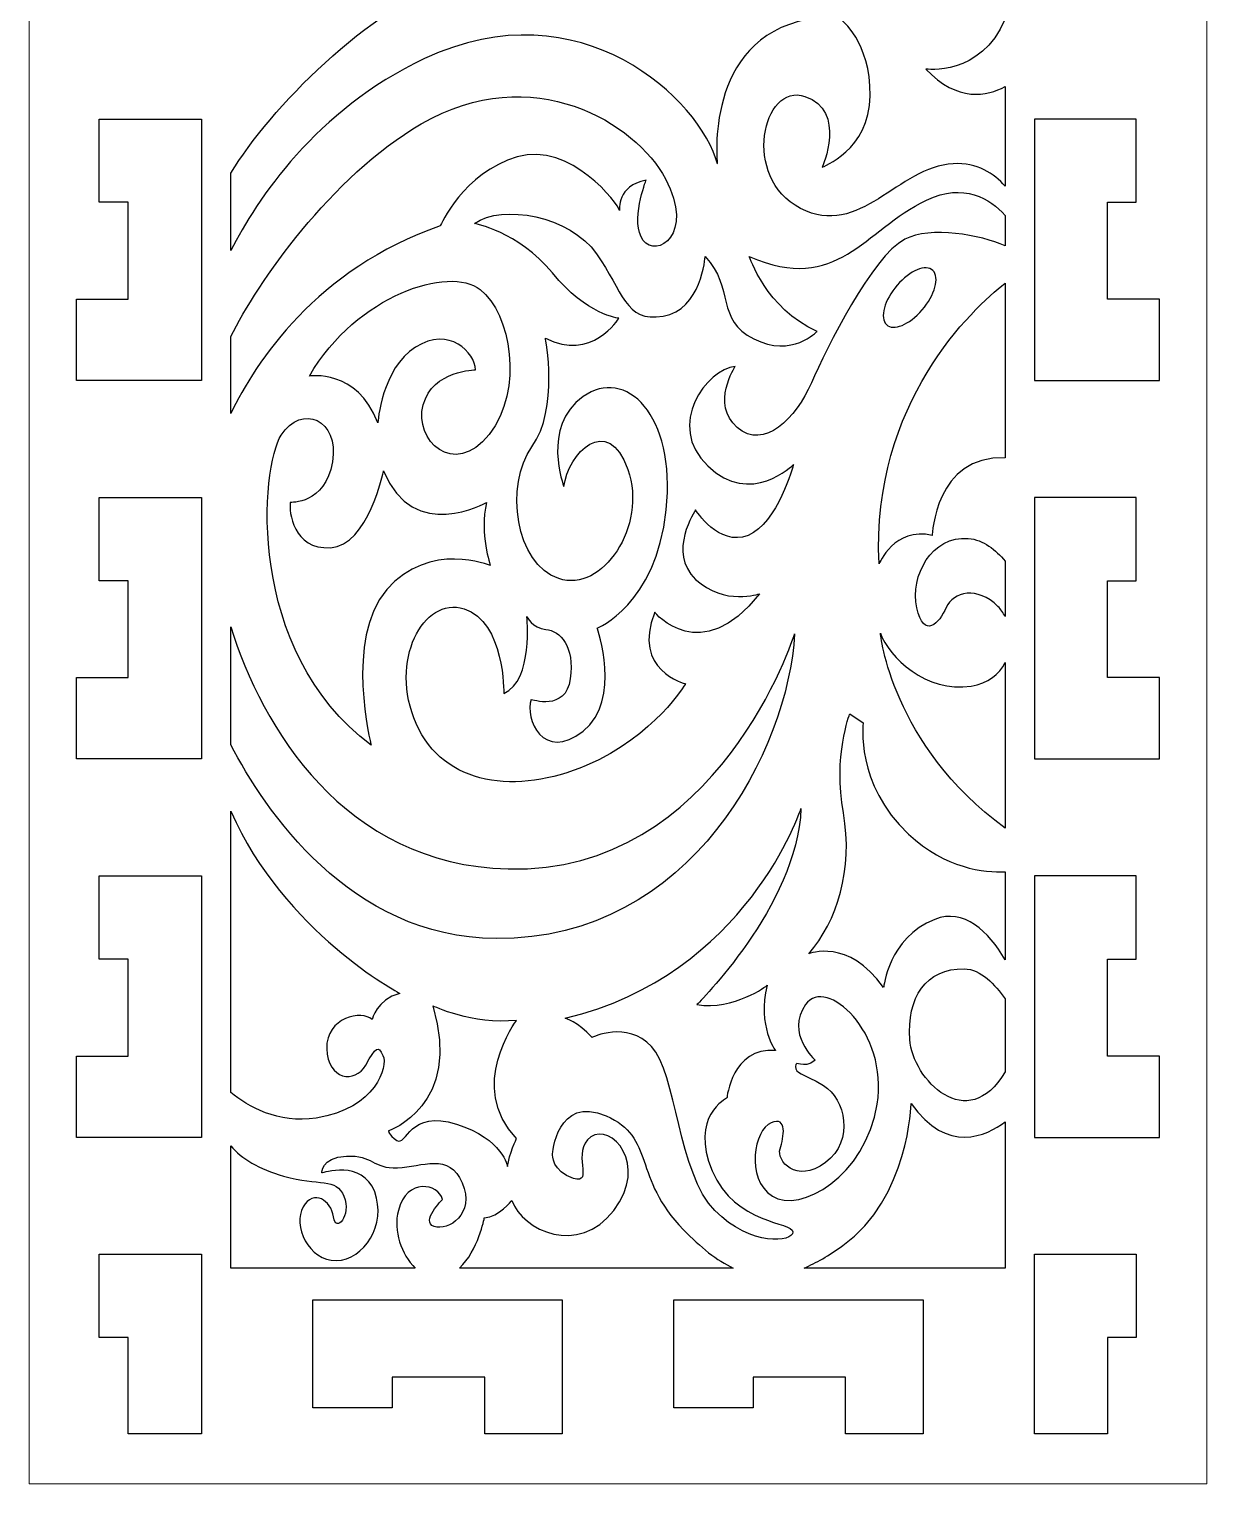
# Model space of a CAD drawing. Header units: millimetres. Extents: x 30.3 to 92.8, y 78.4 to 138.4.
# Drawn here: x 51.78 to 71.41, y 78.43 to 102.67 of the extents above; entities that cross this region are included whole.
import ezdxf

# ---------------------------------------------------------------- set-up
doc = ezdxf.new("R2010")
doc.units = ezdxf.units.MM
doc.header["$MEASUREMENT"] = 0
doc.layers.add('layer 1', color=7, linetype='Continuous')

msp = doc.modelspace()

# ---------------------------------------------------------------- linework, layer by layer
at = {"layer": 'layer 1', "color": 7, "lineweight": 9}
msp.add_open_spline([(51.7772, 138.4261), (51.7772, 138.4261), (71.407, 138.4261), (71.407, 138.4261), (71.407, 138.4261), (71.407, 138.4261), (71.407, 78.4265), (71.407, 78.4265), (71.407, 78.4265), (71.407, 78.4265), (51.7772, 78.4265), (51.7772, 78.4265), (51.7772, 78.4265), (51.7772, 78.4265), (51.7772, 138.4261), (51.7772, 138.4261)], degree=3, knots=[0, 0, 0, 0, 0.2, 0.2, 0.2, 0.2, 0.4, 0.4, 0.4, 0.4, 0.6, 0.6, 0.6, 0.6, 1, 1, 1, 1], dxfattribs=at)
at = {"layer": 'layer 1', "color": 250}
for points, knots in [([(55.1403, 98.9843), (55.5688, 99.8217), (56.5496, 101.3283), (58.3668, 102.1808), (58.3668, 102.1808), (60.9779, 103.4058), (62.9709, 101.4825), (63.248, 100.4292), (63.248, 100.4292), (63.248, 100.4292), (63.0135, 102.5014), (64.7508, 102.8334), (64.7508, 102.8334), (64.7508, 102.8334), (63.1308, 104.2416), (62.3421, 105.2147), (62.3421, 105.2147), (61.5534, 106.1879), (60.4877, 106.4398), (59.1235, 105.5925), (59.1235, 105.5925), (57.7593, 104.7453), (56.6402, 102.9136), (56.6402, 102.9136), (56.6402, 102.9136), (56.6402, 102.9136), (58.3135, 104.5965), (60.3278, 104.5965), (60.3278, 104.5965), (62.3421, 104.5965), (63.3866, 103.3143), (63.3866, 103.3143), (63.3866, 103.3143), (63.3866, 103.3143), (62.8537, 102.7876), (62.1929, 103.1082), (62.1929, 103.1082), (61.5321, 103.4287), (60.7115, 104.2187), (58.9423, 103.5661), (58.9423, 103.5661), (57.4017, 102.9979), (55.7968, 101.3534), (55.1403, 100.2726), (55.1403, 100.2726), (55.1403, 100.2726), (55.1403, 98.9843), (55.1403, 98.9843)], [0, 0, 0, 0, 0.0769231, 0.0769231, 0.0769231, 0.0769231, 0.1538462, 0.1538462, 0.1538462, 0.1538462, 0.2307692, 0.2307692, 0.2307692, 0.2307692, 0.3076923, 0.3076923, 0.3076923, 0.3076923, 0.3846154, 0.3846154, 0.3846154, 0.3846154, 0.4615385, 0.4615385, 0.4615385, 0.4615385, 0.5384615, 0.5384615, 0.5384615, 0.5384615, 0.6153846, 0.6153846, 0.6153846, 0.6153846, 0.6923077, 0.6923077, 0.6923077, 0.6923077, 0.7692308, 0.7692308, 0.7692308, 0.7692308, 0.8461538, 0.8461538, 0.8461538, 0.8461538, 1, 1, 1, 1]), ([(68.0439, 104.5326), (67.8423, 104.7572), (67.5045, 104.9751), (67.0955, 104.6194), (67.0955, 104.6194), (67.0955, 104.6194), (66.9036, 103.1769), (65.305, 102.8334), (65.305, 102.8334), (65.305, 102.8334), (65.8059, 102.4671), (65.7952, 101.5626), (65.7952, 101.5626), (65.7846, 100.6582), (64.9959, 100.3719), (64.9959, 100.3719), (64.9959, 100.3719), (64.9959, 100.3719), (65.4115, 101.3107), (64.7081, 101.5512), (64.7081, 101.5512), (64.0047, 101.7916), (63.6423, 100.2002), (64.6335, 99.685), (64.6335, 99.685), (65.6247, 99.1698), (66.2535, 100.3834), (67.1807, 100.4292), (67.1807, 100.4292), (67.5811, 100.449), (67.8582, 100.2681), (68.0439, 100.0562), (68.0439, 100.0562), (68.0439, 100.0562), (68.0439, 101.7145), (68.0439, 101.7145), (68.0439, 101.7145), (67.7489, 101.5561), (67.2522, 101.446), (66.7212, 102.0071), (66.7212, 102.0071), (66.7212, 102.0071), (67.6364, 101.8737), (68.0439, 102.8427), (68.0439, 102.8427), (68.0439, 102.8427), (68.0439, 104.5326), (68.0439, 104.5326)], [0, 0, 0, 0, 0.0769231, 0.0769231, 0.0769231, 0.0769231, 0.1538462, 0.1538462, 0.1538462, 0.1538462, 0.2307692, 0.2307692, 0.2307692, 0.2307692, 0.3076923, 0.3076923, 0.3076923, 0.3076923, 0.3846154, 0.3846154, 0.3846154, 0.3846154, 0.4615385, 0.4615385, 0.4615385, 0.4615385, 0.5384615, 0.5384615, 0.5384615, 0.5384615, 0.6153846, 0.6153846, 0.6153846, 0.6153846, 0.6923077, 0.6923077, 0.6923077, 0.6923077, 0.7692308, 0.7692308, 0.7692308, 0.7692308, 0.8461538, 0.8461538, 0.8461538, 0.8461538, 1, 1, 1, 1]), ([(55.1403, 96.2683), (55.5544, 97.1207), (56.5641, 98.681), (58.63, 99.3937), (58.63, 99.3937), (58.63, 99.3937), (59.0169, 100.2804), (59.9121, 100.5437), (59.9121, 100.5437), (60.8074, 100.807), (61.6067, 99.7423), (61.6174, 99.6507), (61.6174, 99.6507), (61.6174, 99.6507), (61.575, 100.0728), (62.0598, 100.1529), (62.0598, 100.1529), (62.0598, 100.1529), (61.7881, 99.4548), (62.0118, 99.1515), (62.0118, 99.1515), (62.2356, 98.8482), (62.875, 99.25), (62.3847, 100.1773), (62.3847, 100.1773), (61.8945, 101.1047), (60.1679, 102.1694), (58.3135, 101.0932), (58.3135, 101.0932), (56.8016, 100.2158), (55.5803, 98.4331), (55.1403, 97.5501), (55.1403, 97.5501), (55.1403, 97.5501), (55.1403, 96.2683), (55.1403, 96.2683)], [0, 0, 0, 0, 0.1, 0.1, 0.1, 0.1, 0.2, 0.2, 0.2, 0.2, 0.3, 0.3, 0.3, 0.3, 0.4, 0.4, 0.4, 0.4, 0.5, 0.5, 0.5, 0.5, 0.6, 0.6, 0.6, 0.6, 0.7, 0.7, 0.7, 0.7, 0.8, 0.8, 0.8, 0.8, 1, 1, 1, 1]), ([(52.5687, 96.8148), (52.5687, 96.8148), (54.6487, 96.8148), (54.6487, 96.8148), (54.6487, 96.8148), (54.6487, 96.8148), (54.6487, 101.1747), (54.6487, 101.1747), (54.6487, 101.1747), (54.6487, 101.1747), (52.9473, 101.1747), (52.9473, 101.1747), (52.9473, 101.1747), (52.9473, 101.1747), (52.9473, 99.7862), (52.9473, 99.7862), (52.9473, 99.7862), (52.9473, 99.7862), (53.4269, 99.7862), (53.4269, 99.7862), (53.4269, 99.7862), (53.4269, 99.7862), (53.4269, 98.1701), (53.4269, 98.1701), (53.4269, 98.1701), (53.4269, 98.1701), (52.5687, 98.1701), (52.5687, 98.1701), (52.5687, 98.1701), (52.5687, 98.1701), (52.5687, 96.8148), (52.5687, 96.8148)], [0, 0, 0, 0, 0.1111111, 0.1111111, 0.1111111, 0.1111111, 0.2222222, 0.2222222, 0.2222222, 0.2222222, 0.3333333, 0.3333333, 0.3333333, 0.3333333, 0.4444444, 0.4444444, 0.4444444, 0.4444444, 0.5555556, 0.5555556, 0.5555556, 0.5555556, 0.6666667, 0.6666667, 0.6666667, 0.6666667, 0.7777778, 0.7777778, 0.7777778, 0.7777778, 1, 1, 1, 1]), ([(70.6155, 96.8148), (70.6155, 96.8148), (68.5354, 96.8148), (68.5354, 96.8148), (68.5354, 96.8148), (68.5354, 96.8148), (68.5354, 101.1747), (68.5354, 101.1747), (68.5354, 101.1747), (68.5354, 101.1747), (70.2289, 101.1747), (70.2289, 101.1747), (70.2289, 101.1747), (70.2289, 101.1747), (70.2289, 99.7862), (70.2289, 99.7862), (70.2289, 99.7862), (70.2289, 99.7862), (69.7493, 99.7862), (69.7493, 99.7862), (69.7493, 99.7862), (69.7493, 99.7862), (69.7493, 98.1701), (69.7493, 98.1701), (69.7493, 98.1701), (69.7493, 98.1701), (70.6155, 98.1701), (70.6155, 98.1701), (70.6155, 98.1701), (70.6155, 98.1701), (70.6155, 96.8148), (70.6155, 96.8148)], [0, 0, 0, 0, 0.1111111, 0.1111111, 0.1111111, 0.1111111, 0.2222222, 0.2222222, 0.2222222, 0.2222222, 0.3333333, 0.3333333, 0.3333333, 0.3333333, 0.4444444, 0.4444444, 0.4444444, 0.4444444, 0.5555556, 0.5555556, 0.5555556, 0.5555556, 0.6666667, 0.6666667, 0.6666667, 0.6666667, 0.7777778, 0.7777778, 0.7777778, 0.7777778, 1, 1, 1, 1]), ([(68.0439, 99.5686), (67.7939, 99.8438), (67.3592, 100.1213), (66.7331, 99.8224), (66.7331, 99.8224), (65.678, 99.3187), (65.2623, 98.2425), (63.7809, 98.8836), (63.7809, 98.8836), (63.7809, 98.8836), (64.058, 98.0135), (64.9106, 97.6357), (64.9106, 97.6357), (64.9106, 97.6357), (64.495, 97.1892), (63.8555, 97.5098), (63.8555, 97.5098), (63.216, 97.8303), (63.5385, 98.3532), (63.0455, 98.8836), (63.0455, 98.8836), (63.0455, 98.8836), (62.9816, 97.9906), (62.3421, 97.8876), (62.3421, 97.8876), (61.7026, 97.7845), (61.6813, 98.2997), (61.2337, 98.9294), (61.2337, 98.9294), (60.7861, 99.5591), (59.667, 99.7652), (59.1981, 99.4331), (59.1981, 99.4331), (59.1981, 99.4331), (59.9228, 99.3072), (60.4983, 98.6088), (60.4983, 98.6088), (61.0738, 97.9105), (61.6067, 97.8532), (61.6067, 97.8532), (61.6067, 97.8532), (61.6067, 97.8532), (61.1484, 97.1205), (60.3811, 97.5212), (60.3811, 97.5212), (60.3811, 97.5212), (60.6156, 96.3534), (60.1573, 95.7123), (60.1573, 95.7123), (59.699, 95.0712), (59.8802, 93.7546), (60.6049, 93.5142), (60.6049, 93.5142), (61.3296, 93.2737), (62.0863, 94.3843), (61.7559, 95.3345), (61.7559, 95.3345), (61.4255, 96.2848), (60.7541, 95.5978), (60.6902, 95.0483), (60.6902, 95.0483), (60.6902, 95.0483), (60.3065, 96.0443), (61.0099, 96.5481), (61.0099, 96.5481), (61.7133, 97.0518), (62.5659, 96.2504), (62.3954, 94.659), (62.3954, 94.659), (62.2249, 93.0677), (61.2444, 92.6899), (61.2444, 92.6899), (61.2444, 92.6899), (61.2444, 92.6899), (61.6707, 91.4992), (61.0099, 90.9726), (61.0099, 90.9726), (60.3491, 90.4459), (60.0294, 91.1901), (60.1466, 91.4992), (60.1466, 91.4992), (60.1466, 91.4992), (60.7221, 91.2931), (60.7967, 91.8427), (60.7967, 91.8427), (60.8713, 92.3922), (60.6262, 92.6441), (60.3917, 92.667), (60.3917, 92.667), (60.1573, 92.6899), (60.072, 92.8845), (60.072, 92.8845), (60.072, 92.8845), (60.072, 92.8845), (60.1892, 91.8198), (59.6883, 91.6022), (59.6883, 91.6022), (59.6883, 91.6022), (59.7097, 92.7929), (59.0276, 93.0104), (59.0276, 93.0104), (58.3455, 93.228), (57.7699, 92.1403), (58.2282, 91.0985), (58.2282, 91.0985), (58.6865, 90.0567), (59.9121, 89.9078), (61.0632, 90.4001), (61.0632, 90.4001), (62.2142, 90.8924), (62.7151, 91.7625), (62.7151, 91.7625), (62.7151, 91.7625), (62.7151, 91.7625), (61.8199, 91.98), (62.2036, 92.9532), (62.2036, 92.9532), (62.2036, 92.9532), (62.9709, 92.0144), (63.9514, 93.2623), (63.9514, 93.2623), (63.9514, 93.2623), (63.3652, 93.0562), (62.8857, 93.5027), (62.8857, 93.5027), (62.4061, 93.9492), (62.8857, 94.659), (62.8857, 94.659), (62.8857, 94.659), (62.8857, 94.659), (63.2693, 94.0408), (63.7596, 94.2354), (63.7596, 94.2354), (64.2498, 94.4301), (64.5163, 95.4147), (64.5163, 95.4147), (64.5163, 95.4147), (64.5163, 95.4147), (63.8022, 94.7048), (63.0882, 95.3918), (63.0882, 95.3918), (62.3741, 96.0787), (63.0775, 97.006), (63.5464, 97.0518), (63.5464, 97.0518), (63.5464, 97.0518), (63.1308, 96.4221), (63.5784, 96.0329), (63.5784, 96.0329), (64.026, 95.6436), (64.5589, 96.1932), (64.8147, 96.777), (64.8147, 96.777), (65.0705, 97.3609), (65.8272, 98.8836), (66.3707, 99.1698), (66.3707, 99.1698), (66.7984, 99.395), (67.6414, 99.2446), (68.0439, 99.0587), (68.0439, 99.0587), (68.0439, 99.0587), (68.0439, 99.5686), (68.0439, 99.5686)], [0, 0, 0, 0, 0.0238095, 0.0238095, 0.0238095, 0.0238095, 0.047619, 0.047619, 0.047619, 0.047619, 0.0714286, 0.0714286, 0.0714286, 0.0714286, 0.0952381, 0.0952381, 0.0952381, 0.0952381, 0.1190476, 0.1190476, 0.1190476, 0.1190476, 0.1428571, 0.1428571, 0.1428571, 0.1428571, 0.1666667, 0.1666667, 0.1666667, 0.1666667, 0.1904762, 0.1904762, 0.1904762, 0.1904762, 0.2142857, 0.2142857, 0.2142857, 0.2142857, 0.2380952, 0.2380952, 0.2380952, 0.2380952, 0.2619048, 0.2619048, 0.2619048, 0.2619048, 0.2857143, 0.2857143, 0.2857143, 0.2857143, 0.3095238, 0.3095238, 0.3095238, 0.3095238, 0.3333333, 0.3333333, 0.3333333, 0.3333333, 0.3571429, 0.3571429, 0.3571429, 0.3571429, 0.3809524, 0.3809524, 0.3809524, 0.3809524, 0.4047619, 0.4047619, 0.4047619, 0.4047619, 0.4285714, 0.4285714, 0.4285714, 0.4285714, 0.452381, 0.452381, 0.452381, 0.452381, 0.4761905, 0.4761905, 0.4761905, 0.4761905, 0.5, 0.5, 0.5, 0.5, 0.5238095, 0.5238095, 0.5238095, 0.5238095, 0.547619, 0.547619, 0.547619, 0.547619, 0.5714286, 0.5714286, 0.5714286, 0.5714286, 0.5952381, 0.5952381, 0.5952381, 0.5952381, 0.6190476, 0.6190476, 0.6190476, 0.6190476, 0.6428571, 0.6428571, 0.6428571, 0.6428571, 0.6666667, 0.6666667, 0.6666667, 0.6666667, 0.6904762, 0.6904762, 0.6904762, 0.6904762, 0.7142857, 0.7142857, 0.7142857, 0.7142857, 0.7380952, 0.7380952, 0.7380952, 0.7380952, 0.7619048, 0.7619048, 0.7619048, 0.7619048, 0.7857143, 0.7857143, 0.7857143, 0.7857143, 0.8095238, 0.8095238, 0.8095238, 0.8095238, 0.8333333, 0.8333333, 0.8333333, 0.8333333, 0.8571429, 0.8571429, 0.8571429, 0.8571429, 0.8809524, 0.8809524, 0.8809524, 0.8809524, 0.9047619, 0.9047619, 0.9047619, 0.9047619, 0.9285714, 0.9285714, 0.9285714, 0.9285714, 0.952381, 0.952381, 0.952381, 0.952381, 1, 1, 1, 1]), ([(57.5888, 96.113), (57.5888, 96.113), (57.6527, 97.0175), (58.2176, 97.3724), (58.2176, 97.3724), (58.7824, 97.7273), (59.2087, 97.2808), (59.2194, 96.9946), (59.2194, 96.9946), (59.2194, 96.9946), (58.5053, 96.9946), (58.3455, 96.4107), (58.3455, 96.4107), (58.1856, 95.8268), (58.857, 95.1742), (59.4432, 95.9184), (59.4432, 95.9184), (60.0294, 96.6626), (59.8056, 97.9334), (59.294, 98.3341), (59.294, 98.3341), (58.7824, 98.7348), (57.2477, 98.2539), (56.4484, 96.8915), (56.4484, 96.8915), (56.4484, 96.8915), (57.2477, 97.0175), (57.5888, 96.113)], [0, 0, 0, 0, 0.125, 0.125, 0.125, 0.125, 0.25, 0.25, 0.25, 0.25, 0.375, 0.375, 0.375, 0.375, 0.5, 0.5, 0.5, 0.5, 0.625, 0.625, 0.625, 0.625, 0.75, 0.75, 0.75, 0.75, 1, 1, 1, 1]), ([(66.84, 98.6488), (66.9546, 98.5351), (66.8743, 98.2411), (66.6605, 97.9923), (66.6605, 97.9923), (66.4467, 97.7436), (66.1803, 97.6341), (66.0656, 97.7478), (66.0656, 97.7478), (65.9509, 97.8615), (66.0313, 98.1555), (66.2451, 98.4043), (66.2451, 98.4043), (66.4589, 98.653), (66.7253, 98.7625), (66.84, 98.6488)], [0, 0, 0, 0, 0.2, 0.2, 0.2, 0.2, 0.4, 0.4, 0.4, 0.4, 0.6, 0.6, 0.6, 0.6, 1, 1, 1, 1]), ([(68.0439, 98.4405), (67.5036, 98.013), (65.8168, 96.4559), (65.9423, 93.7601), (65.9423, 93.7601), (65.9423, 93.7601), (66.2002, 94.3843), (66.829, 94.2354), (66.829, 94.2354), (66.829, 94.2354), (66.8775, 95.5791), (68.0439, 95.526), (68.0439, 95.526), (68.0439, 95.526), (68.0439, 98.4405), (68.0439, 98.4405)], [0, 0, 0, 0, 0.2, 0.2, 0.2, 0.2, 0.4, 0.4, 0.4, 0.4, 0.6, 0.6, 0.6, 0.6, 1, 1, 1, 1]), ([(56.1287, 94.785), (56.1287, 94.785), (56.7148, 94.7506), (56.8321, 95.4605), (56.8321, 95.4605), (56.9493, 96.1703), (56.3205, 96.4336), (55.9794, 95.9069), (55.9794, 95.9069), (55.6384, 95.3803), (55.3683, 92.3174), (57.4788, 90.7372), (57.4788, 90.7372), (57.4788, 90.7372), (57.0239, 92.5067), (57.738, 93.331), (57.738, 93.331), (58.452, 94.1553), (59.4645, 93.7317), (59.4645, 93.7317), (59.4645, 93.7317), (59.4645, 93.7317), (59.2833, 94.2583), (59.4006, 94.785), (59.4006, 94.785), (59.4006, 94.785), (58.1856, 94.0866), (57.6847, 95.3116), (57.6847, 95.3116), (57.6847, 95.3116), (57.4289, 94.0637), (56.8001, 94.0294), (56.8001, 94.0294), (56.1713, 93.995), (56.1073, 94.6361), (56.1287, 94.785)], [0, 0, 0, 0, 0.1, 0.1, 0.1, 0.1, 0.2, 0.2, 0.2, 0.2, 0.3, 0.3, 0.3, 0.3, 0.4, 0.4, 0.4, 0.4, 0.5, 0.5, 0.5, 0.5, 0.6, 0.6, 0.6, 0.6, 0.7, 0.7, 0.7, 0.7, 0.8, 0.8, 0.8, 0.8, 1, 1, 1, 1]), ([(52.5687, 90.5087), (52.5687, 90.5087), (54.6487, 90.5087), (54.6487, 90.5087), (54.6487, 90.5087), (54.6487, 90.5087), (54.6487, 94.8686), (54.6487, 94.8686), (54.6487, 94.8686), (54.6487, 94.8686), (52.9473, 94.8686), (52.9473, 94.8686), (52.9473, 94.8686), (52.9473, 94.8686), (52.9473, 93.4801), (52.9473, 93.4801), (52.9473, 93.4801), (52.9473, 93.4801), (53.4269, 93.4801), (53.4269, 93.4801), (53.4269, 93.4801), (53.4269, 93.4801), (53.4269, 91.864), (53.4269, 91.864), (53.4269, 91.864), (53.4269, 91.864), (52.5687, 91.864), (52.5687, 91.864), (52.5687, 91.864), (52.5687, 91.864), (52.5687, 90.5087), (52.5687, 90.5087)], [0, 0, 0, 0, 0.1111111, 0.1111111, 0.1111111, 0.1111111, 0.2222222, 0.2222222, 0.2222222, 0.2222222, 0.3333333, 0.3333333, 0.3333333, 0.3333333, 0.4444444, 0.4444444, 0.4444444, 0.4444444, 0.5555556, 0.5555556, 0.5555556, 0.5555556, 0.6666667, 0.6666667, 0.6666667, 0.6666667, 0.7777778, 0.7777778, 0.7777778, 0.7777778, 1, 1, 1, 1]), ([(70.6155, 90.5087), (70.6155, 90.5087), (68.5354, 90.5087), (68.5354, 90.5087), (68.5354, 90.5087), (68.5354, 90.5087), (68.5354, 94.8686), (68.5354, 94.8686), (68.5354, 94.8686), (68.5354, 94.8686), (70.2289, 94.8686), (70.2289, 94.8686), (70.2289, 94.8686), (70.2289, 94.8686), (70.2289, 93.4801), (70.2289, 93.4801), (70.2289, 93.4801), (70.2289, 93.4801), (69.7493, 93.4801), (69.7493, 93.4801), (69.7493, 93.4801), (69.7493, 93.4801), (69.7493, 91.864), (69.7493, 91.864), (69.7493, 91.864), (69.7493, 91.864), (70.6155, 91.864), (70.6155, 91.864), (70.6155, 91.864), (70.6155, 91.864), (70.6155, 90.5087), (70.6155, 90.5087)], [0, 0, 0, 0, 0.1111111, 0.1111111, 0.1111111, 0.1111111, 0.2222222, 0.2222222, 0.2222222, 0.2222222, 0.3333333, 0.3333333, 0.3333333, 0.3333333, 0.4444444, 0.4444444, 0.4444444, 0.4444444, 0.5555556, 0.5555556, 0.5555556, 0.5555556, 0.6666667, 0.6666667, 0.6666667, 0.6666667, 0.7777778, 0.7777778, 0.7777778, 0.7777778, 1, 1, 1, 1]), ([(68.0439, 93.8067), (67.8904, 93.9939), (67.684, 94.1625), (67.4297, 94.1842), (67.4297, 94.1842), (66.829, 94.2354), (66.4495, 93.5604), (66.572, 93.0282), (66.572, 93.0282), (66.6945, 92.496), (66.9449, 92.7707), (67.0621, 93.0339), (67.0621, 93.0339), (67.1793, 93.2972), (67.5842, 93.3944), (67.9251, 93.0511), (67.9251, 93.0511), (67.9722, 93.0036), (68.0121, 92.9462), (68.0439, 92.8823), (68.0439, 92.8823), (68.0439, 92.8823), (68.0439, 93.8067), (68.0439, 93.8067)], [0, 0, 0, 0, 0.1428571, 0.1428571, 0.1428571, 0.1428571, 0.2857143, 0.2857143, 0.2857143, 0.2857143, 0.4285714, 0.4285714, 0.4285714, 0.4285714, 0.5714286, 0.5714286, 0.5714286, 0.5714286, 0.7142857, 0.7142857, 0.7142857, 0.7142857, 1, 1, 1, 1]), ([(55.1403, 90.7436), (55.6989, 89.6671), (57.1141, 87.5322), (59.5604, 87.5151), (59.5604, 87.5151), (62.8324, 87.4922), (64.4287, 90.6914), (64.5353, 92.5922), (64.5353, 92.5922), (64.5353, 92.5922), (63.2775, 88.5846), (59.7599, 88.6762), (59.7599, 88.6762), (57.0207, 88.7475), (55.6522, 91.0404), (55.1403, 92.7114), (55.1403, 92.7114), (55.1403, 92.7114), (55.1403, 90.7436), (55.1403, 90.7436)], [0, 0, 0, 0, 0.1666667, 0.1666667, 0.1666667, 0.1666667, 0.3333333, 0.3333333, 0.3333333, 0.3333333, 0.5, 0.5, 0.5, 0.5, 0.6666667, 0.6666667, 0.6666667, 0.6666667, 1, 1, 1, 1]), ([(68.0439, 92.115), (67.9464, 91.9231), (67.7639, 91.7692), (67.4776, 91.7234), (67.4776, 91.7234), (66.7265, 91.6032), (66.1085, 92.2098), (65.9647, 92.6047), (65.9647, 92.6047), (65.9647, 92.6047), (66.146, 90.742), (68.0439, 89.3559), (68.0439, 89.3559), (68.0439, 89.3559), (68.0439, 92.115), (68.0439, 92.115)], [0, 0, 0, 0, 0.2, 0.2, 0.2, 0.2, 0.4, 0.4, 0.4, 0.4, 0.6, 0.6, 0.6, 0.6, 1, 1, 1, 1]), ([(68.0439, 88.6299), (67.7016, 88.6142), (67.053, 88.6781), (66.4347, 89.2553), (66.4347, 89.2553), (65.5394, 90.091), (65.678, 91.1099), (65.678, 91.1099), (65.678, 91.1099), (65.678, 91.1099), (65.4542, 91.2588), (65.4542, 91.2588), (65.4542, 91.2588), (65.4542, 91.2588), (65.1771, 90.549), (65.3476, 89.6102), (65.3476, 89.6102), (65.5181, 88.6714), (65.241, 87.8013), (64.7721, 87.2632), (64.7721, 87.2632), (64.7721, 87.2632), (65.4328, 87.5265), (66.019, 86.7022), (66.019, 86.7022), (66.019, 86.7022), (66.0936, 87.5265), (66.8716, 87.8356), (66.8716, 87.8356), (67.3491, 88.0253), (67.7742, 87.6373), (68.0439, 87.1637), (68.0439, 87.1637), (68.0439, 87.1637), (68.0439, 88.6299), (68.0439, 88.6299)], [0, 0, 0, 0, 0.1, 0.1, 0.1, 0.1, 0.2, 0.2, 0.2, 0.2, 0.3, 0.3, 0.3, 0.3, 0.4, 0.4, 0.4, 0.4, 0.5, 0.5, 0.5, 0.5, 0.6, 0.6, 0.6, 0.6, 0.7, 0.7, 0.7, 0.7, 0.8, 0.8, 0.8, 0.8, 1, 1, 1, 1]), ([(55.1403, 84.9512), (55.4225, 84.7204), (55.9254, 84.4224), (56.562, 84.5243), (56.562, 84.5243), (57.5635, 84.6845), (57.7606, 85.3884), (57.6754, 85.5658), (57.6754, 85.5658), (57.5901, 85.7432), (57.5635, 85.7146), (57.3877, 85.4056), (57.3877, 85.4056), (57.2119, 85.0965), (56.7537, 85.1538), (56.7378, 85.6802), (56.7378, 85.6802), (56.7218, 86.2067), (57.3291, 86.3269), (57.4942, 86.1667), (57.4942, 86.1667), (57.4942, 86.1667), (57.5635, 86.4986), (57.9577, 86.6016), (57.9577, 86.6016), (57.9577, 86.6016), (56.018, 87.6246), (55.1403, 89.6386), (55.1403, 89.6386), (55.1403, 89.6386), (55.1403, 84.9512), (55.1403, 84.9512)], [0, 0, 0, 0, 0.1111111, 0.1111111, 0.1111111, 0.1111111, 0.2222222, 0.2222222, 0.2222222, 0.2222222, 0.3333333, 0.3333333, 0.3333333, 0.3333333, 0.4444444, 0.4444444, 0.4444444, 0.4444444, 0.5555556, 0.5555556, 0.5555556, 0.5555556, 0.6666667, 0.6666667, 0.6666667, 0.6666667, 0.7777778, 0.7777778, 0.7777778, 0.7777778, 1, 1, 1, 1]), ([(60.7115, 86.187), (60.7115, 86.187), (60.9246, 86.1298), (61.1591, 85.8664), (61.1591, 85.8664), (61.1591, 85.8664), (61.7346, 86.1527), (62.1503, 85.7176), (62.1503, 85.7176), (62.5659, 85.2826), (62.5979, 83.5882), (63.2054, 82.9814), (63.2054, 82.9814), (63.8129, 82.3746), (64.5056, 82.4547), (64.5056, 82.6265), (64.5056, 82.6265), (64.5056, 82.7982), (63.5464, 82.7409), (63.1628, 83.6454), (63.1628, 83.6454), (62.7791, 84.5498), (63.4079, 84.859), (63.4079, 84.859), (63.4079, 84.859), (63.4079, 84.859), (63.4825, 85.7062), (64.2179, 85.6489), (64.2179, 85.6489), (64.2179, 85.6489), (63.9088, 86.0496), (64.0793, 86.7365), (64.0793, 86.7365), (64.0793, 86.7365), (63.5251, 86.3129), (62.907, 86.416), (62.907, 86.416), (62.907, 86.416), (64.5779, 88.0579), (64.6418, 89.6838), (64.6418, 89.6838), (64.6418, 89.6838), (63.7465, 86.9128), (60.7115, 86.187)], [0, 0, 0, 0, 0.0833333, 0.0833333, 0.0833333, 0.0833333, 0.1666667, 0.1666667, 0.1666667, 0.1666667, 0.25, 0.25, 0.25, 0.25, 0.3333333, 0.3333333, 0.3333333, 0.3333333, 0.4166667, 0.4166667, 0.4166667, 0.4166667, 0.5, 0.5, 0.5, 0.5, 0.5833333, 0.5833333, 0.5833333, 0.5833333, 0.6666667, 0.6666667, 0.6666667, 0.6666667, 0.75, 0.75, 0.75, 0.75, 0.8333333, 0.8333333, 0.8333333, 0.8333333, 1, 1, 1, 1]), ([(52.5687, 84.2026), (52.5687, 84.2026), (54.6487, 84.2026), (54.6487, 84.2026), (54.6487, 84.2026), (54.6487, 84.2026), (54.6487, 88.5625), (54.6487, 88.5625), (54.6487, 88.5625), (54.6487, 88.5625), (52.9473, 88.5625), (52.9473, 88.5625), (52.9473, 88.5625), (52.9473, 88.5625), (52.9473, 87.174), (52.9473, 87.174), (52.9473, 87.174), (52.9473, 87.174), (53.4269, 87.174), (53.4269, 87.174), (53.4269, 87.174), (53.4269, 87.174), (53.4269, 85.5579), (53.4269, 85.5579), (53.4269, 85.5579), (53.4269, 85.5579), (52.5687, 85.5579), (52.5687, 85.5579), (52.5687, 85.5579), (52.5687, 85.5579), (52.5687, 84.2026), (52.5687, 84.2026)], [0, 0, 0, 0, 0.1111111, 0.1111111, 0.1111111, 0.1111111, 0.2222222, 0.2222222, 0.2222222, 0.2222222, 0.3333333, 0.3333333, 0.3333333, 0.3333333, 0.4444444, 0.4444444, 0.4444444, 0.4444444, 0.5555556, 0.5555556, 0.5555556, 0.5555556, 0.6666667, 0.6666667, 0.6666667, 0.6666667, 0.7777778, 0.7777778, 0.7777778, 0.7777778, 1, 1, 1, 1]), ([(70.6155, 84.2026), (70.6155, 84.2026), (68.5354, 84.2026), (68.5354, 84.2026), (68.5354, 84.2026), (68.5354, 84.2026), (68.5354, 88.5625), (68.5354, 88.5625), (68.5354, 88.5625), (68.5354, 88.5625), (70.2289, 88.5625), (70.2289, 88.5625), (70.2289, 88.5625), (70.2289, 88.5625), (70.2289, 87.174), (70.2289, 87.174), (70.2289, 87.174), (70.2289, 87.174), (69.7493, 87.174), (69.7493, 87.174), (69.7493, 87.174), (69.7493, 87.174), (69.7493, 85.5579), (69.7493, 85.5579), (69.7493, 85.5579), (69.7493, 85.5579), (70.6155, 85.5579), (70.6155, 85.5579), (70.6155, 85.5579), (70.6155, 85.5579), (70.6155, 84.2026), (70.6155, 84.2026)], [0, 0, 0, 0, 0.1111111, 0.1111111, 0.1111111, 0.1111111, 0.2222222, 0.2222222, 0.2222222, 0.2222222, 0.3333333, 0.3333333, 0.3333333, 0.3333333, 0.4444444, 0.4444444, 0.4444444, 0.4444444, 0.5555556, 0.5555556, 0.5555556, 0.5555556, 0.6666667, 0.6666667, 0.6666667, 0.6666667, 0.7777778, 0.7777778, 0.7777778, 0.7777778, 1, 1, 1, 1]), ([(64.8786, 85.4886), (64.8786, 85.4886), (64.3777, 85.9351), (64.7188, 86.416), (64.7188, 86.416), (65.0598, 86.8968), (66.1043, 85.958), (65.9124, 84.7559), (65.9124, 84.7559), (65.7206, 83.5538), (64.6229, 82.9241), (64.1646, 83.2218), (64.1646, 83.2218), (63.7063, 83.5195), (63.8662, 84.3323), (64.1433, 84.4468), (64.1433, 84.4468), (64.4204, 84.5613), (64.3564, 84.2064), (64.2925, 84.0118), (64.2925, 84.0118), (64.2285, 83.8171), (64.5589, 83.4164), (65.0492, 83.7828), (65.0492, 83.7828), (65.5394, 84.1491), (65.3796, 84.8475), (65.0172, 85.065), (65.0172, 85.065), (64.6548, 85.2826), (64.5483, 85.2597), (64.5483, 85.3856), (64.5483, 85.3856), (64.5483, 85.5115), (64.6701, 85.3197), (64.8786, 85.4886)], [0, 0, 0, 0, 0.1, 0.1, 0.1, 0.1, 0.2, 0.2, 0.2, 0.2, 0.3, 0.3, 0.3, 0.3, 0.4, 0.4, 0.4, 0.4, 0.5, 0.5, 0.5, 0.5, 0.6, 0.6, 0.6, 0.6, 0.7, 0.7, 0.7, 0.7, 0.8, 0.8, 0.8, 0.8, 1, 1, 1, 1]), ([(68.0439, 86.5093), (67.8749, 86.7467), (67.6419, 87.0063), (67.3619, 87.0113), (67.3619, 87.0113), (66.7224, 87.0228), (66.4068, 86.5272), (66.4548, 85.8348), (66.4548, 85.8348), (66.501, 85.1669), (67.4195, 84.2278), (68.0439, 85.2967), (68.0439, 85.2967), (68.0439, 85.2967), (68.0439, 86.5093), (68.0439, 86.5093)], [0, 0, 0, 0, 0.2, 0.2, 0.2, 0.2, 0.4, 0.4, 0.4, 0.4, 0.6, 0.6, 0.6, 0.6, 1, 1, 1, 1]), ([(58.5053, 86.3931), (58.5053, 86.3931), (59.1661, 86.0725), (59.9015, 86.1527), (59.9015, 86.1527), (59.9015, 86.1527), (59.0702, 85.0421), (59.9015, 84.1835), (59.9015, 84.1835), (59.9015, 84.1835), (59.7736, 83.9316), (59.7523, 83.7141), (59.7523, 83.7141), (59.7523, 83.7141), (59.6777, 84.172), (58.8997, 84.4239), (58.8997, 84.4239), (58.1216, 84.6758), (58.0577, 84.0461), (57.9085, 84.1491), (57.9085, 84.1491), (57.7593, 84.2522), (57.7699, 84.3094), (57.7699, 84.3094), (57.7699, 84.3094), (57.7699, 84.3094), (59.0062, 84.733), (58.5053, 86.3931)], [0, 0, 0, 0, 0.125, 0.125, 0.125, 0.125, 0.25, 0.25, 0.25, 0.25, 0.375, 0.375, 0.375, 0.375, 0.5, 0.5, 0.5, 0.5, 0.625, 0.625, 0.625, 0.625, 0.75, 0.75, 0.75, 0.75, 1, 1, 1, 1]), ([(63.512, 82.024), (63.2392, 82.1515), (62.9703, 82.3678), (62.6832, 82.6608), (62.6832, 82.6608), (61.8305, 83.5309), (62.2142, 84.2064), (61.3936, 84.5613), (61.3936, 84.5613), (60.5729, 84.9162), (60.4988, 83.9177), (60.4988, 83.9177), (60.4988, 83.9177), (60.4988, 83.9177), (60.4935, 83.6258), (60.8504, 83.5171), (60.8504, 83.5171), (61.2074, 83.4083), (60.7972, 83.9692), (61.1381, 84.2095), (61.1381, 84.2095), (61.4791, 84.4499), (62.113, 83.7517), (61.5217, 82.9849), (61.5217, 82.9849), (60.9304, 82.218), (60.0087, 82.6472), (59.8223, 83.1508), (59.8223, 83.1508), (59.8223, 83.1508), (59.6092, 82.8761), (59.3641, 82.859), (59.3641, 82.859), (59.3641, 82.859), (59.2615, 82.312), (58.95, 82.024), (58.95, 82.024), (58.95, 82.024), (63.512, 82.024), (63.512, 82.024)], [0, 0, 0, 0, 0.0909091, 0.0909091, 0.0909091, 0.0909091, 0.1818182, 0.1818182, 0.1818182, 0.1818182, 0.2727273, 0.2727273, 0.2727273, 0.2727273, 0.3636364, 0.3636364, 0.3636364, 0.3636364, 0.4545455, 0.4545455, 0.4545455, 0.4545455, 0.5454545, 0.5454545, 0.5454545, 0.5454545, 0.6363636, 0.6363636, 0.6363636, 0.6363636, 0.7272727, 0.7272727, 0.7272727, 0.7272727, 0.8181818, 0.8181818, 0.8181818, 0.8181818, 1, 1, 1, 1]), ([(68.0439, 84.4618), (67.7383, 84.2311), (67.081, 83.9084), (66.4773, 84.7674), (66.4773, 84.7674), (66.4773, 84.7674), (66.4453, 83.1989), (65.3369, 82.3975), (65.3369, 82.3975), (65.1064, 82.2308), (64.894, 82.1074), (64.6942, 82.024), (64.6942, 82.024), (64.6942, 82.024), (68.0439, 82.024), (68.0439, 82.024), (68.0439, 82.024), (68.0439, 82.024), (68.0439, 84.4618), (68.0439, 84.4618)], [0, 0, 0, 0, 0.1666667, 0.1666667, 0.1666667, 0.1666667, 0.3333333, 0.3333333, 0.3333333, 0.3333333, 0.5, 0.5, 0.5, 0.5, 0.6666667, 0.6666667, 0.6666667, 0.6666667, 1, 1, 1, 1]), ([(58.2124, 82.024), (57.9809, 82.245), (57.8429, 82.6482), (57.9311, 82.9849), (57.9311, 82.9849), (58.0749, 83.5342), (58.6023, 83.4312), (58.6662, 83.168), (58.6662, 83.168), (58.6662, 83.168), (58.2933, 82.796), (58.5277, 82.7159), (58.5277, 82.7159), (58.7621, 82.6358), (59.215, 82.9276), (58.9965, 83.4427), (58.9965, 83.4427), (58.7781, 83.9577), (58.3253, 83.7116), (57.9151, 83.6945), (57.9151, 83.6945), (57.5049, 83.6773), (57.5049, 83.9119), (57.068, 83.889), (57.068, 83.889), (56.6312, 83.8662), (56.6578, 83.6086), (56.6578, 83.6086), (56.6578, 83.6086), (56.6578, 83.6086), (57.3344, 83.8375), (57.5369, 83.2939), (57.5369, 83.2939), (57.7393, 82.7502), (57.361, 82.1608), (56.8976, 82.1493), (56.8976, 82.1493), (56.4341, 82.1379), (56.1677, 82.7445), (56.3435, 83.0421), (56.3435, 83.0421), (56.5193, 83.3397), (56.8123, 83.1565), (56.8496, 82.8761), (56.8496, 82.8761), (56.8869, 82.5957), (57.1533, 82.899), (57.0254, 83.2195), (57.0254, 83.2195), (56.8976, 83.54), (56.6099, 83.3854), (56.0186, 83.5571), (56.0186, 83.5571), (55.6063, 83.6768), (55.3184, 83.8438), (55.1403, 84.0619), (55.1403, 84.0619), (55.1403, 84.0619), (55.1403, 82.024), (55.1403, 82.024), (55.1403, 82.024), (55.1403, 82.024), (58.2124, 82.024), (58.2124, 82.024)], [0, 0, 0, 0, 0.0588235, 0.0588235, 0.0588235, 0.0588235, 0.1176471, 0.1176471, 0.1176471, 0.1176471, 0.1764706, 0.1764706, 0.1764706, 0.1764706, 0.2352941, 0.2352941, 0.2352941, 0.2352941, 0.2941176, 0.2941176, 0.2941176, 0.2941176, 0.3529412, 0.3529412, 0.3529412, 0.3529412, 0.4117647, 0.4117647, 0.4117647, 0.4117647, 0.4705882, 0.4705882, 0.4705882, 0.4705882, 0.5294118, 0.5294118, 0.5294118, 0.5294118, 0.5882353, 0.5882353, 0.5882353, 0.5882353, 0.6470588, 0.6470588, 0.6470588, 0.6470588, 0.7058824, 0.7058824, 0.7058824, 0.7058824, 0.7647059, 0.7647059, 0.7647059, 0.7647059, 0.8235294, 0.8235294, 0.8235294, 0.8235294, 0.8823529, 0.8823529, 0.8823529, 0.8823529, 1, 1, 1, 1]), ([(54.6487, 79.2598), (54.6487, 79.2598), (54.6487, 81.496), (54.6487, 81.496), (54.6487, 81.496), (54.6487, 81.496), (54.6487, 81.496), (54.6487, 81.496), (54.6487, 81.496), (54.6487, 81.496), (54.6487, 82.2564), (54.6487, 82.2564), (54.6487, 82.2564), (54.6487, 82.2564), (52.9473, 82.2564), (52.9473, 82.2564), (52.9473, 82.2564), (52.9473, 82.2564), (52.9473, 80.8679), (52.9473, 80.8679), (52.9473, 80.8679), (52.9473, 80.8679), (53.4269, 80.8679), (53.4269, 80.8679), (53.4269, 80.8679), (53.4269, 80.8679), (53.4269, 79.2598), (53.4269, 79.2598), (53.4269, 79.2598), (53.4269, 79.2598), (54.6487, 79.2598), (54.6487, 79.2598)], [0, 0, 0, 0, 0.1111111, 0.1111111, 0.1111111, 0.1111111, 0.2222222, 0.2222222, 0.2222222, 0.2222222, 0.3333333, 0.3333333, 0.3333333, 0.3333333, 0.4444444, 0.4444444, 0.4444444, 0.4444444, 0.5555556, 0.5555556, 0.5555556, 0.5555556, 0.6666667, 0.6666667, 0.6666667, 0.6666667, 0.7777778, 0.7777778, 0.7777778, 0.7777778, 1, 1, 1, 1]), ([(68.5354, 81.496), (68.5354, 81.496), (68.5354, 80.7851), (68.5354, 80.7851), (68.5354, 80.7851), (68.5354, 80.7851), (68.5354, 79.811), (68.5354, 79.811), (68.5354, 79.811), (68.5354, 79.811), (68.5354, 79.2598), (68.5354, 79.2598), (68.5354, 79.2598), (68.5354, 79.2598), (69.7493, 79.2598), (69.7493, 79.2598), (69.7493, 79.2598), (69.7493, 79.2598), (69.7493, 80.8679), (69.7493, 80.8679), (69.7493, 80.8679), (69.7493, 80.8679), (70.2289, 80.8679), (70.2289, 80.8679), (70.2289, 80.8679), (70.2289, 80.8679), (70.2289, 82.2564), (70.2289, 82.2564), (70.2289, 82.2564), (70.2289, 82.2564), (68.5354, 82.2564), (68.5354, 82.2564), (68.5354, 82.2564), (68.5354, 82.2564), (68.5354, 81.7593), (68.5354, 81.7593), (68.5354, 81.7593), (68.5354, 81.7593), (68.5354, 81.496), (68.5354, 81.496)], [0, 0, 0, 0, 0.0909091, 0.0909091, 0.0909091, 0.0909091, 0.1818182, 0.1818182, 0.1818182, 0.1818182, 0.2727273, 0.2727273, 0.2727273, 0.2727273, 0.3636364, 0.3636364, 0.3636364, 0.3636364, 0.4545455, 0.4545455, 0.4545455, 0.4545455, 0.5454545, 0.5454545, 0.5454545, 0.5454545, 0.6363636, 0.6363636, 0.6363636, 0.6363636, 0.7272727, 0.7272727, 0.7272727, 0.7272727, 0.8181818, 0.8181818, 0.8181818, 0.8181818, 1, 1, 1, 1]), ([(60.6639, 79.2598), (60.6639, 79.2598), (60.6639, 81.496), (60.6639, 81.496), (60.6639, 81.496), (60.6639, 81.496), (56.5051, 81.496), (56.5051, 81.496), (56.5051, 81.496), (56.5051, 81.496), (56.5051, 79.6928), (56.5051, 79.6928), (56.5051, 79.6928), (56.5051, 79.6928), (57.8296, 79.6928), (57.8296, 79.6928), (57.8296, 79.6928), (57.8296, 79.6928), (57.8296, 80.208), (57.8296, 80.208), (57.8296, 80.208), (57.8296, 80.208), (59.3711, 80.208), (59.3711, 80.208), (59.3711, 80.208), (59.3711, 80.208), (59.3711, 79.2598), (59.3711, 79.2598), (59.3711, 79.2598), (59.3711, 79.2598), (60.6639, 79.2598), (60.6639, 79.2598)], [0, 0, 0, 0, 0.1111111, 0.1111111, 0.1111111, 0.1111111, 0.2222222, 0.2222222, 0.2222222, 0.2222222, 0.3333333, 0.3333333, 0.3333333, 0.3333333, 0.4444444, 0.4444444, 0.4444444, 0.4444444, 0.5555556, 0.5555556, 0.5555556, 0.5555556, 0.6666667, 0.6666667, 0.6666667, 0.6666667, 0.7777778, 0.7777778, 0.7777778, 0.7777778, 1, 1, 1, 1]), ([(66.679, 79.2598), (66.679, 79.2598), (66.679, 81.496), (66.679, 81.496), (66.679, 81.496), (66.679, 81.496), (62.5203, 81.496), (62.5203, 81.496), (62.5203, 81.496), (62.5203, 81.496), (62.5203, 79.6928), (62.5203, 79.6928), (62.5203, 79.6928), (62.5203, 79.6928), (63.8447, 79.6928), (63.8447, 79.6928), (63.8447, 79.6928), (63.8447, 79.6928), (63.8447, 80.208), (63.8447, 80.208), (63.8447, 80.208), (63.8447, 80.208), (65.3863, 80.208), (65.3863, 80.208), (65.3863, 80.208), (65.3863, 80.208), (65.3863, 79.2598), (65.3863, 79.2598), (65.3863, 79.2598), (65.3863, 79.2598), (66.679, 79.2598), (66.679, 79.2598)], [0, 0, 0, 0, 0.1111111, 0.1111111, 0.1111111, 0.1111111, 0.2222222, 0.2222222, 0.2222222, 0.2222222, 0.3333333, 0.3333333, 0.3333333, 0.3333333, 0.4444444, 0.4444444, 0.4444444, 0.4444444, 0.5555556, 0.5555556, 0.5555556, 0.5555556, 0.6666667, 0.6666667, 0.6666667, 0.6666667, 0.7777778, 0.7777778, 0.7777778, 0.7777778, 1, 1, 1, 1])]:
    msp.add_open_spline(points, degree=3, knots=knots, dxfattribs=at)

doc.saveas('drawing.dxf')
